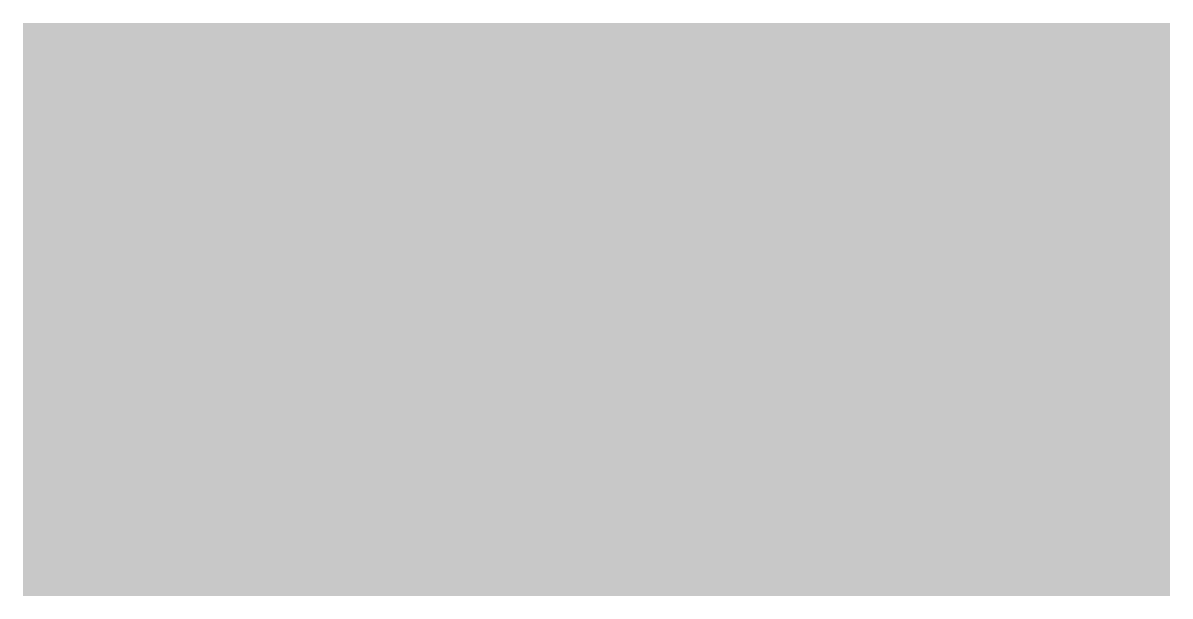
# Model space of a CAD drawing. Header units: metres. Extents: x 100 to 200, y 100 to 150.
import ezdxf

# ---------------------------------------------------------------- set-up
doc = ezdxf.new("R2010")
doc.units = ezdxf.units.M

msp = doc.modelspace()

# ---------------------------------------------------------------- hatches: boundary and pattern name
msp.add_hatch(color=7).paths.add_polyline_path([(100, 100), (200, 100), (200, 150), (100, 150)])

doc.saveas('drawing.dxf')
